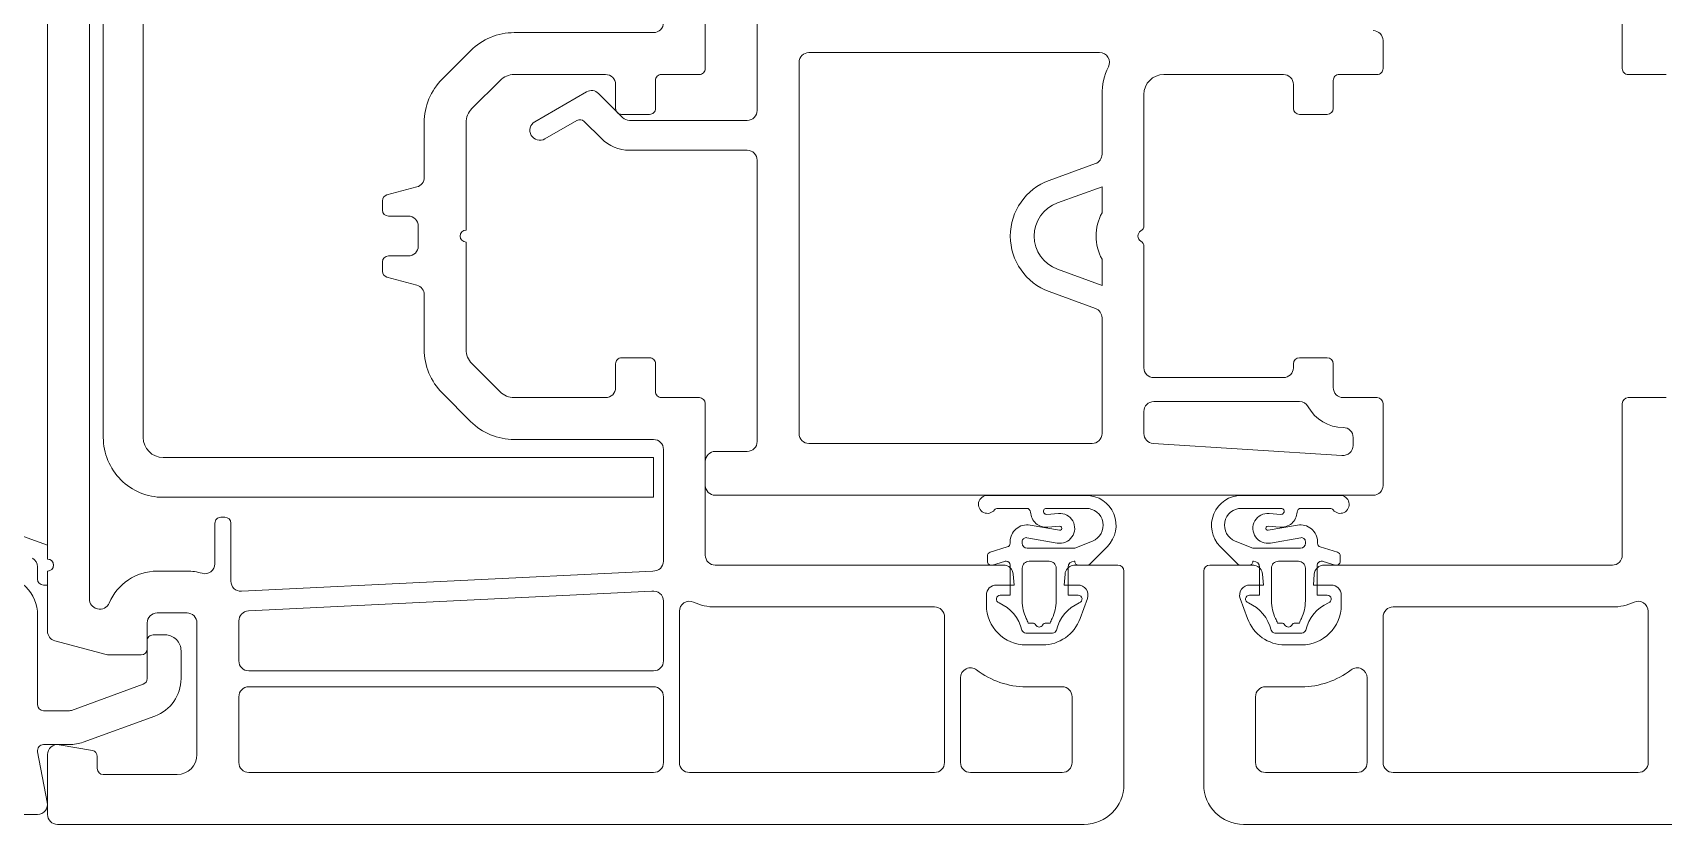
# Model space of a CAD drawing. Header units: metres. Extents: x 19 to 230, y -653 to -519.
# Drawn here: x 25.798 to 25.8798, y -530.017 to -529.9773 of the extents above; entities that cross this region are included whole.
import ezdxf

# ---------------------------------------------------------------- set-up
doc = ezdxf.new("R2010")
doc.units = ezdxf.units.M
doc.header["$LTSCALE"] = 0.0125
doc.layers.add('05Fenster', color=171, linetype='Continuous', lineweight=15)
doc.layers.add('Fenster2', color=161, linetype='Continuous', lineweight=5)

# ---------------------------------------------------------------- blocks, each defined once
blk = doc.blocks.new('Hol18 Schnitt hor Stulp')
at = {"layer": 'Fenster2'}
for p, q in [((-5.619754264823973e-05, -7.92000000022601e-05), (-5.619754264823973e-05, -3.640000000655619e-05)), ((-2.319754271545849e-05, -3.750000000755926e-05), (-2.319754271487562e-05, -5.4600000007822e-05)), ((2.280384288194659e-05, -3.750000000755926e-05), (2.280384288136372e-05, -5.4600000007822e-05)), ((-5.40975426482071e-05, -8.119930291399825e-05), (-5.409754264823485e-05, -3.960000000760404e-05)), ((-2.059684109928517e-05, -4.079999172712859e-05), (-2.059684060395917e-05, -5.669995359097041e-05)), ((-5.339684991675919e-05, -7.310000000000129e-05), (-5.339684991675919e-05, -4.350000399947103e-05)), ((-5.139684991675719e-05, -4.350000399947103e-05), (-5.139684991675719e-05, -7.310000000000129e-05)), ((-2.579754271495038e-05, -5.280000000782228e-05), (-3.278332731820877e-05, -5.280000000779106e-05)), ((-3.497535983273958e-05, -5.370796864518496e-05), (-3.638957510182506e-05, -5.512218391437625e-05)), ((-3.421755252669412e-06, -5.379998772768804e-05), (-1.799684060393991e-05, -5.379998772768804e-05)), ((1.080314784618341e-05, -5.45999708131302e-05), (1.080314784618341e-05, -5.319998772768814e-05)), ((-1.849684060392653e-05, -5.429998772768854e-05), (-1.849684060392653e-05, -7.289999172692234e-05)), ((-3.349043571435062e-05, -5.519289300779003e-05), (-3.49046497143124e-05, -5.660710700784721e-05)), ((-2.819754271424224e-05, -5.490000000778379e-05), (-3.278332871436973e-05, -5.490000000779073e-05)), ((-2.769754271433889e-05, -5.660000000781359e-05), (-2.769754271425562e-05, -5.540000000778429e-05)), ((-2.569754271433689e-05, -5.520000000783058e-05), (-2.569754271436464e-05, -5.660000000781186e-05)), ((-2.349754271488425e-05, -5.490000000782196e-05), (-2.539754271432826e-05, -5.490000000783063e-05)), ((-1.968521533557421e-07, -5.489998772768845e-05), (5.803147846650258e-06, -5.489998772768845e-05)), ((6.303147846664636e-06, -5.539998772768895e-05), (6.303147846664636e-06, -5.659998772768876e-05)), ((8.30314784663888e-06, -5.659998772768876e-05), (8.30314784663888e-06, -5.51999877276884e-05)), ((8.603147846675263e-06, -5.489998772768845e-05), (1.050314784667439e-05, -5.489998772768845e-05)), ((2.310384288137235e-05, -5.490000000782196e-05), (2.500384288084412e-05, -5.490000000783063e-05)), ((-2.915662215660642e-05, -5.577147010597631e-05), (-3.174684610413037e-05, -5.726694406463229e-05)), ((-2.735048721336231e-05, -5.705350698156399e-05), (-2.855306623747444e-05, -5.585092795741715e-05)), ((-3.296852154305308e-06, -5.889989210807953e-05), (-3.296852152501195e-06, -5.590005962883594e-05)), ((-1.196852153356742e-06, -6.248037248541768e-05), (-1.196852153356742e-06, -5.589998772768771e-05)), ((-3.124684066690975e-05, -5.813296632924646e-05), (-2.963649182399775e-05, -5.720325232274996e-05)), ((-2.927436390778859e-05, -5.725093028711298e-05), (-2.841112704157767e-05, -5.811416715334472e-05)), ((-2.599754271434551e-05, -5.690000000781355e-05), (-2.739754271433026e-05, -5.690000000781355e-05)), ((-2.109684060394579e-05, -5.719995359097091e-05), (-2.699693382277046e-05, -5.719995359097091e-05)), ((6.603147846645507e-06, -5.689998772768871e-05), (8.00314784665801e-06, -5.689998772768871e-05)), ((-3.729754271428187e-05, -5.731421395457383e-05), (-3.729754271430963e-05, -6.005364301256075e-05)), ((-3.519754271430475e-05, -5.731421400784718e-05), (-3.519754271433251e-05, -6.270000000782247e-05)), ((-2.69969135486825e-05, -5.869995359097067e-05), (-2.109684060394579e-05, -5.869995359097067e-05)), ((-2.059684060395917e-05, -5.919995359096944e-05), (-2.059684060395917e-05, -7.32999917269217e-05)), ((-5.946300594528164e-06, -6.02143162476889e-05), (-3.625842082410902e-06, -5.936973841808545e-05)), ((-3.766813325997709e-05, -6.053660594397374e-05), (-3.917518838694733e-05, -6.094041992009934e-05)), ((-3.296852154527352e-06, -6.052700920397905e-05), (-5.535876422213537e-06, -6.134194739251635e-05)), ((-3.296852154527352e-06, -6.183809272595521e-05), (-3.296852154527352e-06, -6.052700920397905e-05)), ((-3.939754271434226e-05, -6.123019767895199e-05), (-3.939754271434226e-05, -6.170000000782147e-05)), ((-3.909754271433363e-05, -6.200000000782142e-05), (-3.809754279812672e-05, -6.200000000636773e-05)), ((-3.759754279811234e-05, -6.250000000636649e-05), (-3.759754279811234e-05, -6.350000000636749e-05)), ((-3.519754271433251e-05, -6.330000000782238e-05), (-3.519754271433251e-05, -6.868578600784103e-05)), ((-1.196852153356742e-06, -6.960002186440564e-05), (-1.196852153356742e-06, -6.351960296995841e-05)), ((-3.939754271434226e-05, -6.430000000782164e-05), (-3.939754271434226e-05, -6.476980233669632e-05)), ((-3.809754279812672e-05, -6.400000000636973e-05), (-3.909754271433363e-05, -6.400000000782169e-05)), ((-3.296852153333862e-06, -6.547298466269211e-05), (-3.296852153333862e-06, -6.41618827315494e-05)), ((-3.917518838694733e-05, -6.505958009554724e-05), (-3.766813325997709e-05, -6.546339407167284e-05)), ((-5.535876422213537e-06, -6.465804648286139e-05), (-3.296852153333862e-06, -6.547298466269211e-05)), ((-3.729754271430963e-05, -6.59463570030893e-05), (-3.729754271430963e-05, -6.86857866727033e-05)), ((-3.625842083132547e-06, -6.663025544756049e-05), (-5.946300594528164e-06, -6.57856776276871e-05)), ((-3.296852153333862e-06, -7.289999172692234e-05), (-3.296852153333862e-06, -6.710010175848234e-05)), ((-3.49046497143124e-05, -6.9392893007841e-05), (-3.349043571432286e-05, -7.080710700778196e-05)), ((-2.769754271433889e-05, -7.060000000783107e-05), (-2.769754271433889e-05, -6.940000000783125e-05)), ((-2.739754271433026e-05, -6.91000000078313e-05), (-2.599754271434551e-05, -6.91000000078313e-05)), ((-2.569754271436464e-05, -6.940000000783125e-05), (-2.569754271433689e-05, -7.080000000781253e-05)), ((6.303147846664636e-06, -6.939998772768907e-05), (6.303147846664636e-06, -6.960002186440564e-05)), ((8.00314784665801e-06, -6.909998772768912e-05), (6.603147846645507e-06, -6.909998772768912e-05)), ((8.30314784663888e-06, -7.059998772768888e-05), (8.30314784663888e-06, -6.939998772768907e-05)), ((5.803147846650258e-06, -7.010002186440614e-05), (-6.968521533423644e-07, -7.010002186440614e-05)), ((-3.638957389662245e-05, -7.087781730652845e-05), (-3.497535880778169e-05, -7.229203239529462e-05)), ((-3.278332871431422e-05, -7.110000000778299e-05), (-2.819751971433471e-05, -7.110000000782983e-05)), ((-2.539754271432826e-05, -7.110000000781422e-05), (-2.349754271430138e-05, -7.110000000782289e-05)), ((1.050314784556416e-05, -7.109998772768765e-05), (8.803147846681014e-06, -7.109998772768765e-05)), ((2.500384288084412e-05, -7.110000000781422e-05), (2.310384288081724e-05, -7.110000000782289e-05)), ((-2.319754271432051e-05, -7.140000000781244e-05), (-2.319754271432051e-05, -7.900000000949856e-05)), ((-1.196852153356742e-06, -7.180002186440645e-05), (-1.196852153356742e-06, -7.290002186169028e-05)), ((6.609976625604475e-06, -7.130002186440595e-05), (-6.968521533423644e-07, -7.130002186440595e-05)), ((1.080314784618341e-05, -7.549999172692251e-05), (1.080314784557279e-05, -7.13999877276876e-05)), ((2.280384288080861e-05, -7.140000000781244e-05), (2.280384288080861e-05, -7.900000000949856e-05)), ((-3.278332876760492e-05, -7.320000000778266e-05), (-2.579754271428425e-05, -7.320000000782256e-05)), ((-1.799684060393991e-05, -7.339999172692284e-05), (-3.796852153320485e-06, -7.339999172692284e-05)), ((-7.283163560301009e-07, -7.3399030883603e-05), (8.740344161539682e-06, -7.399606188020387e-05)), ((9.303147845585169e-06, -7.350002186440677e-05), (9.303147845585169e-06, -7.310002186440567e-05)), ((-5.039684991675619e-05, -7.410000000000055e-05), (-2.579684991674269e-05, -7.410000000000055e-05)), ((-2.579684991674269e-05, -7.410000000000055e-05), (-2.579684991674269e-05, -7.610000000000082e-05)), ((-2.529754271429763e-05, -7.370000000782133e-05), (-2.529754271429763e-05, -7.930000000673162e-05)), ((-2.319684767876362e-05, -7.42999917269227e-05), (-2.319684767876362e-05, -7.549999172692251e-05)), ((-2.109684060394579e-05, -7.37999917269222e-05), (-2.2696847678777e-05, -7.37999917269222e-05)), ((-2.2696847678777e-05, -7.599999172692301e-05), (1.030314784616904e-05, -7.599999172692301e-05)), ((-9.04590255010329e-06, -7.600494486164483e-05), (-4.090355065322626e-06, -7.600494486164483e-05)), ((8.65220271661915e-06, -7.600494486164483e-05), (3.69665523181073e-06, -7.600494486164483e-05)), ((-2.579684991674269e-05, -7.610000000000082e-05), (-5.039684991675619e-05, -7.610000000000082e-05)), ((-7.082304229577563e-06, -7.665494486164444e-05), (-8.533555011791538e-06, -7.665494486164444e-05)), ((-6.083555011832109e-06, -7.665494486164444e-05), (-4.090355065322626e-06, -7.665494486164444e-05)), ((5.689855178320213e-06, -7.665494486164444e-05), (3.69665523181073e-06, -7.665494486164444e-05)), ((6.688604396065667e-06, -7.665494486164444e-05), (8.139855178307398e-06, -7.665494486164444e-05)), ((-4.779754247055679e-05, -7.740000000675158e-05), (-4.779754247055679e-05, -7.943352066696122e-05)), ((-4.729754247054241e-05, -7.710000000674296e-05), (-4.749754247054816e-05, -7.710000000675163e-05)), ((-4.699754247053378e-05, -8.030909455836524e-05), (-4.699754247056154e-05, -7.740000000674291e-05)), ((-6.907456872012885e-06, -7.749350000569276e-05), (-5.433345365041253e-06, -7.775342563694568e-05)), ((-5.47512833581898e-06, -7.69072808066637e-05), (-6.071725454082078e-06, -7.695447767264163e-05)), ((-5.423866919096465e-06, -7.755525632098179e-05), (-6.020464037359563e-06, -7.760245318695798e-05)), ((5.030167085584569e-06, -7.755525632098179e-05), (5.626764203847667e-06, -7.760245318695798e-05)), ((6.513757038528745e-06, -7.749350000569276e-05), (5.039645531557113e-06, -7.775342563694568e-05)), ((5.081428502334839e-06, -7.69072808066637e-05), (5.678025620597937e-06, -7.695447767264163e-05)), ((-5.619754264823973e-05, -7.85000000078917e-05), (-5.799493660524346e-05, -7.784580210829298e-05)), ((-5.619754264823973e-05, -7.920000000789101e-05), (-5.619754264823973e-05, -7.85000000078917e-05)), ((-7.905057823054396e-06, -7.839849416879131e-05), (-7.905057823054396e-06, -7.83305865957526e-05)), ((-7.299845517200199e-06, -7.840494486164619e-05), (-7.299845517200199e-06, -7.83226893168714e-05)), ((-7.065115881693673e-06, -7.812572776626919e-05), (-5.546216680557547e-06, -7.83935506764033e-05)), ((-3.771426261567346e-06, -7.829284359761601e-05), (-4.665980547269299e-06, -7.86549448616447e-05)), ((3.37772642805545e-06, -7.829284359761601e-05), (4.272280713785159e-06, -7.86549448616447e-05)), ((6.671416048181777e-06, -7.812572776626919e-05), (5.152516847045652e-06, -7.83935506764033e-05)), ((6.906145683716058e-06, -7.840494486164619e-05), (6.906145683716058e-06, -7.83226893168714e-05)), ((7.511357989570255e-06, -7.839849416879131e-05), (7.511357989570255e-06, -7.83305865957526e-05)), ((-9.046727092426599e-06, -7.930494486164605e-05), (-9.046727092426599e-06, -7.904352192252342e-05)), ((-8.905201433345722e-06, -7.88522609713304e-05), (-8.046583482107517e-06, -7.858975511998434e-05)), ((-8.191250509131942e-06, -7.931368391045183e-05), (-8.788252751440462e-06, -7.949620581283734e-05)), ((-8.097949916741065e-06, -7.930494486164605e-05), (-8.132776168151556e-06, -7.930494486164605e-05)), ((-4.665980547269299e-06, -7.86549448616447e-05), (-7.04984551719301e-06, -7.86549448616447e-05)), ((-6.947949916763507e-06, -7.930494486164605e-05), (-5.947949916762507e-06, -7.930494486164605e-05)), ((-4.665980547269299e-06, -7.930494486164605e-05), (-4.697949916754318e-06, -7.930494486164605e-05)), ((-3.028066403010232e-06, -7.856397403874053e-05), (-3.90753428561319e-06, -7.944614875192435e-05)), ((2.634366569526092e-06, -7.856397403874053e-05), (3.51383445212905e-06, -7.944614875192435e-05)), ((4.272280713785159e-06, -7.86549448616447e-05), (6.656145683708869e-06, -7.86549448616447e-05)), ((4.272280713785159e-06, -7.930494486164605e-05), (4.304250083242422e-06, -7.930494486164605e-05)), ((6.554250083251612e-06, -7.930494486164605e-05), (5.554250083250611e-06, -7.930494486164605e-05)), ((8.511501599861582e-06, -7.88522609713304e-05), (7.652883648595621e-06, -7.858975511998434e-05)), ((7.70425008322917e-06, -7.930494486164605e-05), (7.739076334667416e-06, -7.930494486164605e-05)), ((7.797550675620046e-06, -7.931368391045183e-05), (8.394552917956322e-06, -7.949620581283734e-05)), ((8.653027258914703e-06, -7.930494486164605e-05), (8.653027258914703e-06, -7.904352192252342e-05)), ((-5.669754264822635e-05, -7.958586090432186e-05), (-5.669754264822635e-05, -8.020000000789028e-05)), ((-5.619754264823973e-05, -8.281068958931534e-05), (-5.619754264823973e-05, -7.980000000226001e-05)), ((-5.619754264823973e-05, -8.050000000789197e-05), (-5.619754264823973e-05, -7.980000000789092e-05)), ((-4.919754264870457e-05, -7.980000000789092e-05), (-5.06975426486922e-05, -7.980000000815113e-05)), ((-2.582506101189708e-05, -7.97992421757189e-05), (-4.647313213507198e-05, -8.080849833840692e-05)), ((-2.269754271405633e-05, -7.950000000949732e-05), (-8.78835385276222e-06, -7.950000000326099e-05)), ((-8.78835385276222e-06, -7.950000000326099e-05), (-8.244691249825742e-06, -7.950018852507373e-05)), ((-7.89794994957016e-06, -8.100494486164463e-05), (-7.897949916735314e-06, -7.950494486164486e-05)), ((-7.746593105761868e-06, -7.995661974192006e-05), (-7.698038435588472e-06, -8.050000000301566e-05)), ((-7.297949916745816e-06, -8.100494486164463e-05), (-7.297949916745816e-06, -7.96549448616457e-05)), ((-5.597949916752443e-06, -7.96549448616457e-05), (-5.597949916752443e-06, -8.12979272142144e-05)), ((-5.19803843559985e-06, -8.050000000301566e-05), (-5.150492372957283e-06, -7.995643179125635e-05)), ((-4.997949916762945e-06, -7.9604944861646e-05), (-4.997949916762945e-06, -8.100494486164463e-05)), ((-4.761038041478649e-06, -7.951194620360418e-05), (-4.760187664459847e-06, -7.95117576815451e-05)), ((-4.652394178905617e-06, -7.95000000030164e-05), (-2.637405852740082e-06, -7.950018852507373e-05)), ((-4.049172773940013e-06, -7.950494486164486e-05), (-4.465980547291304e-06, -7.950494486164486e-05)), ((-2.637405852740082e-06, -7.950018852507373e-05), (-2.498046993065772e-06, -7.950018852507373e-05)), ((-2.198046993084901e-06, -7.980018852507369e-05), (-2.197038435514109e-06, -9.05000000000003e-05)), ((1.804347159573005e-06, -7.980018852507369e-05), (1.803338602002214e-06, -9.05000000000003e-05)), ((2.243706019255942e-06, -7.950018852507373e-05), (2.104347159581632e-06, -7.950018852507373e-05)), ((4.258694345393721e-06, -7.95000000030164e-05), (2.243706019255942e-06, -7.950018852507373e-05)), ((3.655472940428117e-06, -7.950494486164486e-05), (4.072280713779408e-06, -7.950494486164486e-05)), ((4.367338207994509e-06, -7.951194620360418e-05), (4.366487830947952e-06, -7.95117576815451e-05)), ((4.604250083251049e-06, -7.9604944861646e-05), (4.604250083251049e-06, -8.100494486164463e-05)), ((4.804338602087954e-06, -8.050000000301566e-05), (4.756792539473143e-06, -7.995643179125635e-05)), ((5.204250083240547e-06, -7.96549448616457e-05), (5.204250083240547e-06, -8.12979272142144e-05)), ((6.90425008323392e-06, -8.100494486164463e-05), (6.90425008323392e-06, -7.96549448616457e-05)), ((7.352893272249972e-06, -7.995661974192006e-05), (7.304338602076577e-06, -8.050000000301566e-05)), ((7.50425011608602e-06, -8.100494486164463e-05), (7.504250083223418e-06, -7.950494486164486e-05)), ((8.394654019250325e-06, -7.950000000326099e-05), (7.850991416313846e-06, -7.950018852507373e-05)), ((2.230384288057219e-05, -7.950000000949732e-05), (8.394654019250325e-06, -7.950000000326099e-05)), ((-5.639754264821772e-05, -8.050000000789023e-05), (-5.619754264823973e-05, -8.050000000789197e-05)), ((-4.612202987247516e-05, -8.180030326615691e-05), (-2.588734196729003e-05, -8.080813000951523e-05)), ((-7.698038435588472e-06, -8.050000000301566e-05), (-8.597893605938323e-06, -8.050019089507476e-05)), ((-4.873205705968608e-06, -8.050019089507303e-05), (-5.19803843559985e-06, -8.050000000301566e-05)), ((-4.508240237927064e-06, -8.050019089507303e-05), (-4.873205705968608e-06, -8.050019089507303e-05)), ((4.114540404442923e-06, -8.050019089507303e-05), (4.479505872456713e-06, -8.050019089507303e-05)), ((4.479505872456713e-06, -8.050019089507303e-05), (4.804338602087954e-06, -8.050000000301566e-05)), ((7.304338602076577e-06, -8.050000000301566e-05), (8.204193772454182e-06, -8.050019089507476e-05)), ((-5.368920836465452e-05, -8.169237924948378e-05), (-5.372695217059631e-05, -8.16822658271845e-05)), ((-2.529754271429763e-05, -8.130000000673016e-05), (-2.529754271429763e-05, -8.430000000783817e-05)), ((-2.26975427131404e-05, -8.160000000949699e-05), (-1.169703843573178e-05, -8.160000000456517e-05)), ((-9.0978936059527e-06, -8.100019089507353e-05), (-9.0978936059527e-06, -8.150019089507403e-05)), ((-8.397949949584538e-06, -8.100494486164463e-05), (-7.89794994957016e-06, -8.100494486164463e-05)), ((-7.297949949580662e-06, -8.12979272142144e-05), (-7.297949916745816e-06, -8.100494486164463e-05)), ((-4.997949916762945e-06, -8.100494486164463e-05), (-4.497949916748567e-06, -8.100494486164463e-05)), ((-4.396921815003063e-06, -8.218408395410833e-05), (-4.028273302453256e-06, -8.117098356238799e-05)), ((4.003221981491167e-06, -8.218408395410833e-05), (3.63457346894136e-06, -8.117098356238799e-05)), ((4.604250083251049e-06, -8.100494486164463e-05), (4.104250083236671e-06, -8.100494486164463e-05)), ((6.904250116068766e-06, -8.12979272142144e-05), (6.90425008323392e-06, -8.100494486164463e-05)), ((8.004250116072642e-06, -8.100494486164463e-05), (7.50425011608602e-06, -8.100494486164463e-05)), ((8.704193772440805e-06, -8.100019089507353e-05), (8.704193772440805e-06, -8.150019089507403e-05)), ((2.230384287960074e-05, -8.160000000949699e-05), (1.130333860224764e-05, -8.160000000456517e-05)), ((-5.669684991674306e-05, -8.20004187665601e-05), (-5.669684991674306e-05, -8.649999999941864e-05)), ((-5.119754264823473e-05, -8.24000000081513e-05), (-5.119754264823473e-05, -8.370000000789204e-05)), ((-4.919754264831599e-05, -8.190000000789059e-05), (-5.069754264830362e-05, -8.19000000081508e-05)), ((-4.869754264824611e-05, -8.90000000078918e-05), (-4.869754264824611e-05, -8.240000000789109e-05)), ((-4.659754264824123e-05, -8.430000000753633e-05), (-4.659754264824123e-05, -8.229970328202385e-05)), ((-2.449754271430238e-05, -8.940000000783217e-05), (-2.449754271430238e-05, -8.181424946539229e-05)), ((-1.119703843549535e-05, -8.210000000456394e-05), (-1.119703843549535e-05, -8.940000000783217e-05)), ((-6.794360111112008e-06, -8.240494491320617e-05), (-6.99794993316849e-06, -8.240494491320617e-05)), ((-5.897949933164615e-06, -8.240494491320617e-05), (-6.101539755221097e-06, -8.240494491320617e-05)), ((5.504250099652719e-06, -8.240494491320617e-05), (5.707839921736957e-06, -8.240494491320617e-05)), ((6.400660277600112e-06, -8.240494491320617e-05), (6.604250099656594e-06, -8.240494491320617e-05)), ((1.080333860198346e-05, -8.210000000456394e-05), (1.080333860198346e-05, -8.940000000783217e-05)), ((2.410384288079048e-05, -8.940000000783217e-05), (2.410384288079048e-05, -8.181424946539229e-05)), ((-5.325441066048042e-05, -8.398296292168837e-05), (-5.582695217062894e-05, -8.329365250250853e-05)), ((-5.119684991675144e-05, -8.518970699999788e-05), (-5.119684991639062e-05, -8.330001441647118e-05)), ((-5.089684991677057e-05, -8.2999999999998e-05), (-5.029684991675332e-05, -8.299999999999974e-05)), ((-5.772949933174898e-06, -8.290494491320667e-05), (-7.122949933158207e-06, -8.290494491320667e-05)), ((5.379250099663002e-06, -8.290494491320667e-05), (6.729250099646311e-06, -8.290494491320667e-05)), ((-5.149754264824336e-05, -8.4000000007892e-05), (-5.31250011897022e-05, -8.4000000007892e-05)), ((-4.949684991675807e-05, -8.38000000000002e-05), (-4.949684991675807e-05, -8.518970699999788e-05)), ((-7.0978936059507e-06, -8.35001908950743e-05), (-6.276360636520151e-06, -8.35001908950743e-05)), ((6.70419377246656e-06, -8.35001908950743e-05), (5.882660803008255e-06, -8.35001908950743e-05)), ((-2.579754271428425e-05, -8.480000000783694e-05), (-4.609754264825461e-05, -8.48000000075351e-05)), ((-5.499424331861791e-05, -8.678190778229136e-05), (-5.139424391673031e-05, -8.5471614999999e-05)), ((-4.609754264825461e-05, -8.560000000753382e-05), (-2.579754271428425e-05, -8.560000000783566e-05)), ((-1.039703843550011e-05, -8.940000000783217e-05), (-1.039703843550011e-05, -8.515050433620559e-05)), ((-7.097893607282968e-06, -8.560019089507397e-05), (-5.297038435519985e-06, -8.560019089507397e-05)), ((6.704193773798828e-06, -8.560019089507397e-05), (4.903338602008089e-06, -8.560019089507397e-05)), ((1.000333860198821e-05, -8.940000000783217e-05), (1.000333860198821e-05, -8.515050433620559e-05)), ((-4.659754264824123e-05, -8.940000000753553e-05), (-4.659754264824123e-05, -8.610000000753432e-05)), ((-2.529754271429763e-05, -8.610000000783616e-05), (-2.529754271429763e-05, -8.940000000783391e-05)), ((-4.797038435533363e-06, -8.610019089507447e-05), (-4.797038435533363e-06, -8.940000000783217e-05)), ((4.403338602021467e-06, -8.610019089507447e-05), (4.403338602021467e-06, -8.940000000783217e-05)), ((-5.639684991690097e-05, -8.679999999941859e-05), (-5.509684937257675e-05, -8.679999999999799e-05)), ((-5.081280991675596e-05, -8.706909199999828e-05), (-5.441280991674846e-05, -8.837938499999844e-05)), ((-5.669154941639887e-05, -8.885614450189483e-05), (-5.621023187904473e-05, -9.138509619073011e-05)), ((-5.509684991675257e-05, -8.84999999999983e-05), (-5.639684991712302e-05, -8.850000000163068e-05)), ((-5.619754264823973e-05, -9.200000000789132e-05), (-5.619754264823973e-05, -8.900000000864987e-05)), ((-5.561071855977873e-05, -8.850759613131948e-05), (-5.394544819484204e-05, -8.880122822715192e-05)), ((-5.369754264825111e-05, -8.909667055303702e-05), (-5.369754264825111e-05, -8.97000000078911e-05)), ((-2.579754271428425e-05, -8.990000000783441e-05), (-4.609754264825461e-05, -8.990000000753777e-05)), ((-1.169703843548198e-05, -8.990000000783267e-05), (-2.399754271431576e-05, -8.990000000783267e-05)), ((-5.297038435519985e-06, -8.990000000783267e-05), (-9.897038435513483e-06, -8.990000000783267e-05)), ((4.903338602008089e-06, -8.990000000783267e-05), (9.503338602001588e-06, -8.990000000783267e-05)), ((1.130333860199784e-05, -8.990000000783267e-05), (2.360384288080386e-05, -8.990000000783267e-05)), ((-5.339754264824248e-05, -9.000000000789106e-05), (-4.969754264821935e-05, -9.000000000789106e-05)), ((-5.669684991674306e-05, -9.20000000000018e-05), (-7.989684991654977e-05, -9.19999999999966e-05)), ((-4.197038435238554e-06, -9.250000000000057e-05), (-5.569754264822535e-05, -9.250000000789182e-05)), ((3.803338601726658e-06, -9.250000000000057e-05), (5.530384281474121e-05, -9.250000000789182e-05))]:
    blk.add_line(p, q, dxfattribs=at)
for centre, radius, start, end in [((-2.579754271495038e-05, -5.230000000782178e-05), 5e-07, 269.9999999997524, 1.120369469873613e-09), ((-3.278332937919903e-05, -5.589999945924788e-05), 3.099999451457737e-06, 89.99996190743802, 134.999995288249), ((1.030314784616904e-05, -5.319998772768814e-05), 5e-07, 0, 90), ((-1.799684060393991e-05, -5.429998772768854e-05), 5e-07, 90, 180), ((-3.421755252669412e-06, -5.429998772768854e-05), 5.000000000000829e-07, 333.6122000387392, 90), ((-2.349754271488425e-05, -5.4600000007822e-05), 2.999999999998409e-07, 269.9999999980019, 0), ((-1.968521533557421e-07, -5.589998772768945e-05), 3.099999999999623e-06, 153.6122000387499, 180.0013289136436), ((1.050314784667439e-05, -5.45999877276885e-05), 2.999999999999546e-07, 269.9999999999137, 0.003230442846673502), ((2.310384288137235e-05, -5.4600000007822e-05), 2.999999999999546e-07, 180.0000000000433, 270.0000000019981), ((-3.419754159653121e-05, -5.731421403321578e-05), 3.100001117769702e-06, 135.0000442577573, 179.9999985465124), ((-3.278332937919903e-05, -5.589999945924788e-05), 9.99999451457591e-07, 89.9999619074364, 134.9999952882506), ((-2.81975423407077e-05, -5.539999963424802e-05), 4.999996264628211e-07, 359.9999571957835, 90.0000428042823), ((-2.539754293845453e-05, -5.519999978370951e-05), 2.999997758778064e-07, 89.99995719573073, 180.0000428042252), ((-1.968521533557421e-07, -5.589998772768771e-05), 1e-06, 90, 180), ((5.803147846650258e-06, -5.539998772768895e-05), 5e-07, 0, 90), ((8.603147846675263e-06, -5.51999877276884e-05), 3.000000000000682e-07, 90.00000000002116, 180.0000000000433), ((-2.890661962809404e-05, -5.620448134801247e-05), 4.999999999999237e-07, 45.00000000001822, 120.0003345730812), ((-3.419754159653121e-05, -5.731421403321404e-05), 1.000001117770119e-06, 135.0000442577738, 179.9999985465307), ((-2.948649594217145e-05, -5.746306232146808e-05), 3.000000000000187e-07, 45.0000000000155, 119.9990918179123), ((-2.739754293845653e-05, -5.66000002319364e-05), 2.999997758773517e-07, 179.9999571957313, 270.0000428043344), ((-2.699693382277046e-05, -5.669995359097041e-05), 5e-07, 225.0000000000089, 270.000000000013), ((-2.599754249024699e-05, -5.66000002319364e-05), 2.999997758774653e-07, 269.9999571956884, 4.280426870770668e-05), ((-2.109684060394579e-05, -5.669995359097041e-05), 5e-07, 270, 0), ((6.603147846645507e-06, -5.659998772768876e-05), 3.000000000000682e-07, 180, 269.9999999999788), ((8.00314784665801e-06, -5.659998772768876e-05), 3.000000000001819e-07, 270.0000000000211, 0), ((-3.149684060393954e-05, -5.769995359096967e-05), 5.000000000273476e-07, 120.0007277808209, 299.9999916666716), ((-2.699691347918254e-05, -5.669995359097041e-05), 2.000000000000016e-06, 224.9999999999997, 269.9999980096864), ((-2.109684060394579e-05, -5.919995359096944e-05), 5e-07, 0, 90), ((-3.796852154319685e-06, -5.889989210777942e-05), 5.000000000000268e-07, 290.0000000293234, 359.9999999655812), ((-3.779754271435176e-05, -6.005364301255554e-05), 4.999999999998863e-07, 284.9999919091978, 359.9999999993747), ((-4.932395740286921e-06, -6.2999996937688e-05), 2.964459471816978e-06, 110.0000000161251, 249.9999999838732), ((-3.909754271433363e-05, -6.123019767895199e-05), 3.000000000001034e-07, 104.9999919092501, 180), ((-4.932395740286921e-06, -6.2999996937688e-05), 1.764459471816983e-06, 110.0000000161235, 249.9999999838765), ((-3.909754271433363e-05, -6.170000000782147e-05), 3.000000000000682e-07, 180, 270), ((-3.809754279812672e-05, -6.250000000636649e-05), 5e-07, 0, 89.99999999989578), ((-1.196852153356742e-06, -6.299998772768892e-05), 2.399999999999774e-06, 151.0449756862441, 208.95502437186), ((-3.519754271433251e-05, -6.300000000782242e-05), 2.999999999999546e-07, 90, 270), ((-1.196852153356742e-06, -6.299998772768892e-05), 2.999999999998951e-07, 119.9999999999849, 239.9999999999927), ((-1.496852153337613e-06, -6.248037248541768e-05), 3.000000000003458e-07, 299.9999999999814, 359.9999999999566), ((-3.809754279812672e-05, -6.350000000636749e-05), 5e-07, 270, 0), ((-1.496852153337613e-06, -6.351960296995841e-05), 2.999999999999546e-07, 4.340821029261408e-11, 60.00000000003388), ((-3.909754271433363e-05, -6.430000000782164e-05), 2.999999999999546e-07, 90, 180), ((-3.909754271433363e-05, -6.476980233669632e-05), 3.000000000000682e-07, 179.9999999999566, 255.0000080907397), ((-3.779754271435176e-05, -6.594635700309104e-05), 4.999999999999716e-07, 2.08440831604393e-10, 75.00000809080221), ((-3.796852153320485e-06, -6.710010175848234e-05), 5e-07, 2.605510395054913e-11, 70.00000017709569), ((-3.419754326286495e-05, -6.868578667268074e-05), 3.099999451458416e-06, 180.0000000004243, 225.000000001238), ((-3.419754326286495e-05, -6.868578667268074e-05), 9.999994514583869e-07, 179.9999619074692, 224.9999952883051), ((-2.739754293845653e-05, -6.939999978370845e-05), 2.999997758773517e-07, 89.9999571956656, 180.000042804312), ((-2.599754249024699e-05, -6.939999978370845e-05), 2.999997758773517e-07, 359.9999571956879, 90.00004280431163), ((6.603147846645507e-06, -6.939998772768907e-05), 3.000000000001819e-07, 90.00000000002116, 180), ((8.00314784665801e-06, -6.939998772768907e-05), 3.000000000001819e-07, 0, 89.99999999997883), ((-6.968521533423644e-07, -6.960002186440564e-05), 5e-07, 180, 270), ((5.803147846650258e-06, -6.960002186440564e-05), 5e-07, 270, 0), ((-3.278332868894562e-05, -7.009999889001292e-05), 1.000001117770602e-06, 225.0000442577826, 269.9999985464851), ((-2.819754273711284e-05, -7.059999998557283e-05), 5.000000227887947e-07, 270.0026382171563, 359.9999974493357), ((-2.539754293845453e-05, -7.080000023193707e-05), 2.99999775877579e-07, 179.9999571957313, 270.0000428042692), ((-2.349754271430138e-05, -7.140000000782284e-05), 2.999999999999546e-07, 1.997541006583799e-09, 90), ((8.803147846681014e-06, -7.059998772768888e-05), 5e-07, 180, 270), ((1.050314784556416e-05, -7.13999877276876e-05), 3.000000000000682e-07, 4.340821029261408e-11, 90), ((2.310384288081724e-05, -7.140000000782284e-05), 2.999999999999546e-07, 90.00000000002116, 179.9999999980459), ((-6.968521533423644e-07, -7.180002186440645e-05), 5e-07, 90, 180), ((6.609976625604475e-06, -7.180002186440645e-05), 4.99999999999993e-07, 28.6854020141209, 90), ((8.803147845570791e-06, -7.060002186440664e-05), 2e-06, 208.6854020141208, 270), ((-3.278332868894562e-05, -7.009999889001292e-05), 3.100001117770345e-06, 225.0000442577713, 269.99999854649), ((8.803147845570791e-06, -7.310002186440567e-05), 5e-07, 0, 90), ((-5.039684991675619e-05, -7.310000000000129e-05), 3e-06, 180, 270.0000000000016), ((-5.039684991675619e-05, -7.310000000000129e-05), 1e-06, 180, 270), ((-2.579754271428425e-05, -7.370000000782133e-05), 4.999999999997727e-07, 359.9999999999479, 89.99999999968735), ((-2.109684060394579e-05, -7.32999917269217e-05), 5e-07, 270, 0), ((-1.799684060393991e-05, -7.289999172692234e-05), 5e-07, 180, 270), ((-3.796852153320485e-06, -7.289999172692234e-05), 5e-07, 270, 0), ((-6.968521533423644e-07, -7.290002186169028e-05), 5e-07, 180, 266.3920840688119), ((8.803147845570791e-06, -7.350002186440677e-05), 5.000000000001312e-07, 262.7841681376491, 0), ((-2.2696847678777e-05, -7.42999917269227e-05), 5e-07, 90, 180), ((-2.2696847678777e-05, -7.549999172692251e-05), 5e-07, 180, 270), ((-9.04590255010329e-06, -7.645494486164563e-05), 4.499999999998522e-07, 90.00000000001464, 322.0201275551596), ((-4.090355065322626e-06, -7.75049448616446e-05), 1.5e-06, 315.0880370660985, 90), ((3.69665523181073e-06, -7.75049448616446e-05), 1.5e-06, 90, 224.9119629339015), ((8.65220271661915e-06, -7.645494486164563e-05), 4.499999999999419e-07, 217.9798724448307, 90), ((1.030314784616904e-05, -7.549999172692251e-05), 5e-07, 270, 0), ((-8.533555011791538e-06, -7.685494486164499e-05), 1.999999999998181e-07, 90.00000000003257, 142.020127555197), ((-7.082304229577563e-06, -7.685494486164499e-05), 1.999999999999045e-07, 2.865983982597612, 90.00000000003257), ((-6.083555011832109e-06, -7.680494486164528e-05), 8.000000000000669e-07, 182.8659839825963, 274.5232552110204), ((-6.083555011832109e-06, -7.680494486164528e-05), 1.49999999999987e-07, 90, 274.523255211035), ((-4.090355065322626e-06, -7.75049448616446e-05), 8.499999999999091e-07, 292.0373147987443, 90.00000000000813), ((3.69665523181073e-06, -7.75049448616446e-05), 8.499999999999091e-07, 89.99999999999186, 247.9626852012557), ((5.689855178320213e-06, -7.680494486164528e-05), 8.000000000000669e-07, 265.4767447889796, 357.1340160174036), ((5.689855178320213e-06, -7.680494486164528e-05), 1.49999999999978e-07, 265.476744789009, 89.99999999995603), ((6.688604396065667e-06, -7.685494486164499e-05), 1.999999999999045e-07, 89.99999999996743, 177.1340160174024), ((8.139855178307398e-06, -7.685494486164499e-05), 1.999999999998181e-07, 37.97987244482255, 90), ((-4.749754269467443e-05, -7.739999978262878e-05), 2.99999775877579e-07, 89.9999571957747, 180.000042804312), ((-4.729754275856202e-05, -7.740000029475211e-05), 3.000002880095526e-07, 5.500565878047908e-05, 89.99994499425421), ((-7.055057823057709e-06, -7.83305865957526e-05), 8.500000000000228e-07, 80.00000000000148, 179.9999999999847), ((-5.415980547290866e-06, -7.765494486164544e-05), 7.500000000000936e-07, 259.9999999999964, 94.5232552110253), ((-5.415980547290866e-06, -7.765494486164544e-05), 9.999999999991106e-08, 260.0000000000262, 94.52325521100894), ((5.02228071377897e-06, -7.765494486164544e-05), 7.500000000000936e-07, 85.47674478897473, 280.0000000000035), ((5.02228071377897e-06, -7.765494486164544e-05), 9.999999999991106e-08, 85.47674478899106, 279.9999999999737), ((6.661357989545813e-06, -7.83305865957526e-05), 8.500000000000228e-07, 1.53175513459283e-11, 99.99999999999851), ((-8.105057823060147e-06, -7.839849416879131e-05), 2.000000000001824e-07, 286.9999999999661, 359.9999999999349), ((-7.099845517222203e-06, -7.83226893168714e-05), 2.000000000000455e-07, 80.00000000003621, 180), ((-7.04984551719301e-06, -7.840494486164619e-05), 2.5e-07, 180, 270), ((6.656145683708869e-06, -7.840494486164619e-05), 2.5e-07, 270, 0), ((6.706145683710307e-06, -7.83226893168714e-05), 2.000000000000455e-07, 0, 99.9999999999638), ((7.711357989548251e-06, -7.839849416879131e-05), 2.000000000002156e-07, 180.000000000065, 253.0000000000032), ((-5.719754264821297e-05, -7.958586090432186e-05), 4.99999999999798e-07, 0, 59.51508915360542), ((-5.619754264823973e-05, -7.950000000226005e-05), 3.000000000001819e-07, 269.999999999956, 90.00000000006513), ((-5.619754264823973e-05, -7.950000000789097e-05), 2.999999999999546e-07, 270, 90), ((-2.579754271431201e-05, -7.930000000673162e-05), 5e-07, 266.8450412637883, 359.999999999974), ((-2.269754271427837e-05, -7.900000000949856e-05), 5e-07, 180, 270.0000000256903), ((-8.846727092420847e-06, -7.904352192252342e-05), 2.000000000000455e-07, 107.0000000000155, 180), ((-8.846727092420847e-06, -7.930494486164431e-05), 2.000000000002156e-07, 180.000000000065, 286.9999999999968), ((-8.132776168151556e-06, -7.950494486164486e-05), 2.000000000002728e-07, 90.00000000006513, 107.0000000000582), ((-8.097949916741065e-06, -7.950494486164486e-05), 1.999999999999318e-07, 0, 90), ((-6.947949916763507e-06, -7.96549448616457e-05), 3.500000000001365e-07, 90.00000000001789, 180.0000000000371), ((-5.947949916762507e-06, -7.96549448616457e-05), 3.49999999999909e-07, 359.9999999999628, 89.9999999999821), ((-4.697949916754318e-06, -7.9604944861646e-05), 3.000000000001819e-07, 90.00000000002116, 180), ((-4.465980547291304e-06, -7.930494486164605e-05), 1.999999999998181e-07, 179.9999999999349, 270), ((4.072280713779408e-06, -7.930494486164605e-05), 1.999999999998181e-07, 270, 6.513775987637282e-11), ((4.304250083242422e-06, -7.9604944861646e-05), 2.999999999999546e-07, 0, 90), ((5.554250083250611e-06, -7.96549448616457e-05), 3.49999999999909e-07, 90, 180.0000000000371), ((6.554250083251612e-06, -7.96549448616457e-05), 3.500000000000227e-07, 359.9999999999628, 90), ((7.70425008322917e-06, -7.950494486164486e-05), 2.000000000000455e-07, 90.00000000003257, 180), ((7.739076334667416e-06, -7.950494486164486e-05), 2.000000000002728e-07, 72.99999999997253, 89.99999999996743), ((8.453027258908952e-06, -7.930494486164431e-05), 2.000000000002156e-07, 253.0000000000032, 359.9999999999349), ((8.453027258908952e-06, -7.904352192252342e-05), 1.999999999999318e-07, 0, 73.00000000001516), ((2.230384288079423e-05, -7.900000000949856e-05), 5e-07, 269.9999999743097, 0), ((-5.869684987300228e-05, -8.20000003798043e-05), 2e-06, 359.9880141022805, 89.99999999999675), ((-5.069754264822035e-05, -8.24000000081513e-05), 2.599999999999909e-06, 90.0000000099628, 157.414650298796), ((-4.919754264823273e-05, -8.240000000789109e-05), 2.600000000000158e-06, 73.12272712965436, 90.00000000994817), ((-4.829754247057116e-05, -7.943352066695775e-05), 5e-07, 253.1227271296578, 359.999999999531), ((-8.244691249825742e-06, -8.000018852507423e-05), 5e-07, 4.998954589462413, 90), ((-4.652394178905617e-06, -8.00000000030169e-05), 5.000000000001252e-07, 102.5497778141912, 175.0011111375131), ((-4.652394178905617e-06, -8.000000000301516e-05), 4.999999999995476e-07, 90.00000000007815, 102.4499658767238), ((-4.049172773940013e-06, -7.930494486164605e-05), 2.000000000001004e-07, 270.0000000000326, 315.0880370661103), ((-2.498046993065772e-06, -7.980018852507369e-05), 3.000000000001819e-07, 4.340821029261408e-11, 90.00000000002116), ((2.104347159581632e-06, -7.980018852507369e-05), 3.000000000001819e-07, 90, 179.9999999999566), ((3.655472940428117e-06, -7.930494486164605e-05), 2.000000000000199e-07, 224.9119629339114, 270), ((4.258694345393721e-06, -8.00000000030169e-05), 5.000000000002136e-07, 77.55003412329292, 89.99999999993486), ((4.258694345393721e-06, -8.00000000030169e-05), 5.000000000001252e-07, 4.998888862486927, 77.45022218579707), ((7.850991416313846e-06, -8.000018852507423e-05), 5e-07, 90, 175.0010454105376), ((-5.639754264821772e-05, -8.020000000789028e-05), 2.999999999999546e-07, 180.0000000000433, 270), ((-4.649754247054716e-05, -8.03090945583635e-05), 4.999999999999393e-07, 180.0000000002344, 272.7983307653619), ((-2.579754271428425e-05, -8.130000000673016e-05), 4.99999999999953e-07, 0, 100.3463747953083), ((-8.597893605633011e-06, -8.100019089539272e-05), 5.000000003185505e-07, 90.00000003649018, 179.9999999634968), ((-4.498040253958502e-06, -8.10000023750302e-05), 4.999155480366005e-07, 340.0000000037696, 91.16911064474132), ((4.104340420446606e-06, -8.10000023750302e-05), 4.999155480366005e-07, 88.83088935524563, 199.9999999962304), ((8.204193772148871e-06, -8.100019089539272e-05), 5.000000003185505e-07, 3.650320063471933e-08, 89.99999996350984), ((-5.359754264819272e-05, -8.119930291399305e-05), 4.999999999999542e-07, 180.0000000003647, 255.0000000198569), ((-5.355979884227868e-05, -8.120941633629579e-05), 5.000000000001439e-07, 255.000000019877, 337.4146502987642), ((-4.609754264825461e-05, -8.229970328202385e-05), 5e-07, 92.80715212260466, 180), ((-2.399754271431576e-05, -8.181424946539229e-05), 4.999999999998863e-07, 65.20613753693169, 180), ((-2.269754271427837e-05, -7.900000000949856e-05), 2.600000000000129e-06, 245.2061375369549, 270.0000000256887), ((-1.169703843548198e-05, -8.210000000456394e-05), 5e-07, 0, 90.00000002569034), ((-7.097893604673944e-06, -8.150019089380074e-05), 2.000000001273975e-06, 180.0000000364836, 269.9999999635033), ((-8.397949949584538e-06, -8.120494486164517e-05), 2.000000000001005e-07, 90.00000000003257, 253.4236974341282), ((-9.25966568601777e-06, -8.322762358891136e-05), 1.999999999999981e-06, 13.45421405052879, 66.27616417593009), ((-5.297949949578662e-06, -8.12979272142144e-05), 2.000000000000769e-06, 179.9999999999674, 205.9700660459005), ((-7.597949916726687e-06, -8.12979272142144e-05), 2e-06, 334.0299339540671, 0), ((-3.636234180315334e-06, -8.32276235889131e-05), 1.999999999999892e-06, 113.7238358240556, 166.545785949457), ((-4.497949916748567e-06, -8.120494486164517e-05), 2.000000000000455e-07, 286.5763025659653, 90.00000000006513), ((4.104250083236671e-06, -8.120494486164517e-05), 2.000000000000455e-07, 89.99999999993486, 253.4236974340347), ((3.242534346831194e-06, -8.32276235889131e-05), 1.999999999999892e-06, 13.45421405054301, 66.27616417594443), ((7.204250083242547e-06, -8.12979272142144e-05), 1.999999999999886e-06, 180, 205.9700660459339), ((4.904250116094522e-06, -8.12979272142144e-05), 2.000000000000769e-06, 334.0299339540994, 3.256887993818641e-11), ((6.704193771189804e-06, -8.150019089380074e-05), 2.000000001273861e-06, 270.0000000364934, 359.9999999635098), ((8.865965852505875e-06, -8.322762358891136e-05), 2.000000000000091e-06, 113.7238358240734, 166.5457859494719), ((8.004250116072642e-06, -8.120494486164517e-05), 2.000000000001005e-07, 286.5763025658719, 89.99999999996743), ((1.130333860199784e-05, -8.210000000456394e-05), 5e-07, 89.99999997430967, 180), ((2.230384288079423e-05, -7.900000000949856e-05), 2.599999999999922e-06, 269.9999999743129, 294.7938624630469), ((2.360384288080386e-05, -8.181424946539229e-05), 5e-07, 0, 114.7938624630451), ((-5.069754264822035e-05, -8.24000000081513e-05), 5e-07, 90.00000000996606, 180), ((-4.919754264823273e-05, -8.240000000789109e-05), 5e-07, 0, 90.00000000996606), ((-9.25966568601777e-06, -8.32276235889131e-05), 2.406690331160166e-06, 19.98839973965886, 25.97006604588817), ((-6.794360094680707e-06, -8.260494494164057e-05), 2.000000284345246e-07, 30.00000470304965, 90.0000047030114), ((-6.44794993318043e-06, -8.240494494164002e-05), 1.999999715658305e-07, 209.9999952970042, 270), ((-6.447949916749129e-06, -8.240494491320617e-05), 2.000000000001043e-07, 269.9999952969886, 329.999999999972), ((-6.276360636520151e-06, -8.150019089507403e-05), 1.999999999999773e-06, 270.000000000026, 340.0044883830355), ((-6.101539755221097e-06, -8.260494491320672e-05), 2.000000000000455e-07, 90, 149.9999999999557), ((-3.636234180315334e-06, -8.322762358890963e-05), 2.406690331156942e-06, 154.0299339541646, 160.0116002603938), ((5.882660803008255e-06, -8.150019089507403e-05), 1.999999999999773e-06, 199.9955116169644, 269.9999999999739), ((3.242534346803438e-06, -8.322762358890963e-05), 2.40669033115684e-06, 19.98839973960697, 25.97006604583641), ((5.707839921736957e-06, -8.260494491320672e-05), 2.000000000000455e-07, 30.00000000004426, 90), ((6.054250083264989e-06, -8.240494491320617e-05), 2.000000000002028e-07, 210.0000000000116, 270.0000047029788), ((6.054250099668534e-06, -8.240494494164002e-05), 1.999999715658305e-07, 270.0000000000326, 330.000004703012), ((6.400660261168811e-06, -8.260494494164057e-05), 2.000000284344262e-07, 89.99999529695603, 149.9999952969341), ((8.865965852505875e-06, -8.32276235889131e-05), 2.406690331160166e-06, 154.0299339541118, 160.0116002603411), ((-5.569754264822535e-05, -8.281068958931881e-05), 4.99999999999866e-07, 179.9999999995831, 255.0000000198956), ((-5.089685014086909e-05, -8.329999977587516e-05), 2.999997758775366e-07, 89.99995719570957, 180.0027961499509), ((-5.029684931909251e-05, -8.379999940233938e-05), 7.999994023402865e-07, 359.999957195715, 90.00004280430998), ((-7.122949933158207e-06, -8.270494491320612e-05), 2.000000000000455e-07, 196.6611411259394, 270.0000000000651), ((-5.772949933174898e-06, -8.270494491320612e-05), 2.000000000000243e-07, 269.9999999999674, 343.3388588741324), ((5.379250099663002e-06, -8.270494491320612e-05), 2.000000000000243e-07, 196.6611411258675, 270.0000000000326), ((6.729250099646311e-06, -8.270494491320612e-05), 2.000000000000455e-07, 269.9999999999349, 343.3388588740605), ((-5.312500114035279e-05, -8.35000000078915e-05), 5.000000000000025e-07, 255.0000002890343, 269.9999943452999), ((-5.149754264824336e-05, -8.370000000789204e-05), 2.999999999999546e-07, 270, 0), ((-4.609754264825461e-05, -8.430000000753633e-05), 5e-07, 180, 270), ((-2.579754271428425e-05, -8.430000000783817e-05), 5e-07, 270, 0), ((-9.897038435513483e-06, -8.515050433620559e-05), 5e-07, 52.51817429676245, 180), ((-7.097893604673944e-06, -8.150019089380074e-05), 4.100000001273696e-06, 232.5181742967484, 269.9999999635033), ((6.704193771189804e-06, -8.150019089380074e-05), 4.100000001273696e-06, 270.0000000364967, 307.4818257032516), ((9.503338602001588e-06, -8.515050433620559e-05), 5e-07, 0, 127.4818257032376), ((-5.149685015026773e-05, -8.518970703461255e-05), 3.000002335026421e-07, 290.0000224872708, 6.610826110076728e-06), ((-5.14968501598434e-05, -8.518970648387428e-05), 2.000000243098678e-06, 289.9999961374157, 359.9999852141472), ((-4.609754264825461e-05, -8.610000000753432e-05), 5e-07, 90, 180), ((-2.579754271428425e-05, -8.610000000783616e-05), 5e-07, 0, 90), ((-5.297038435519985e-06, -8.610019089507447e-05), 5e-07, 0, 90), ((4.903338602008089e-06, -8.610019089507447e-05), 5e-07, 90, 180), ((-5.639684991673444e-05, -8.649999999941864e-05), 3.000000000000682e-07, 180, 269.9999999744009), ((-5.509684937243797e-05, -8.649999999999804e-05), 3.000000000001819e-07, 269.9999999743569, 290.0000022013593), ((-5.639684991673444e-05, -8.880000000163063e-05), 2.999999999999546e-07, 90.00000007191211, 190.78641080772), ((-5.569754264822535e-05, -8.90000000078918e-05), 5e-07, 80.00000004340258, 180.0000000867894), ((-5.509684990906427e-05, -8.65000054334833e-05), 1.999994566515641e-06, 269.9999997791537, 290.0000476810156), ((-5.399754264823198e-05, -8.909667055303702e-05), 2.999999999998904e-07, 0, 79.99999998084986), ((-4.969754264821935e-05, -8.90000000078918e-05), 1e-06, 270, 0), ((-5.339754264824248e-05, -8.97000000078911e-05), 2.999999999999546e-07, 180, 270), ((-4.609754264825461e-05, -8.940000000753553e-05), 5e-07, 180, 270.000000000013), ((-2.579754271428425e-05, -8.940000000783391e-05), 5e-07, 270.000000000013, 0), ((-2.399754271431576e-05, -8.940000000783217e-05), 5e-07, 180, 270), ((-1.169703843548198e-05, -8.940000000783217e-05), 5e-07, 270, 0), ((-9.897038435513483e-06, -8.940000000783217e-05), 5e-07, 180, 270), ((-5.297038435519985e-06, -8.940000000783217e-05), 5e-07, 270, 0), ((4.903338602008089e-06, -8.940000000783217e-05), 5e-07, 180, 270), ((9.503338602001588e-06, -8.940000000783217e-05), 5e-07, 270.000000000013, 0), ((1.130333860199784e-05, -8.940000000783217e-05), 5e-07, 180, 270), ((2.360384288080386e-05, -8.940000000783217e-05), 5e-07, 270, 0), ((-4.197038435488354e-06, -9.05000000000003e-05), 2e-06, 270.00000000781, 0), ((3.803338602004214e-06, -9.05000000000003e-05), 2e-06, 180, 269.99999999219), ((-5.669684991674306e-05, -9.15000000000013e-05), 5.000000000000043e-07, 269.999999999987, 13.28574571508297), ((-5.569754264822535e-05, -9.200000000789132e-05), 5e-07, 180, 270)]:
    blk.add_arc(centre, radius, start, end, dxfattribs=at)

msp = doc.modelspace()

# ---------------------------------------------------------------- block references
at = {"layer": '05Fenster', "xscale": 1000, "yscale": 1000, "zscale": 1000}
msp.add_blockref('Hol18 Schnitt hor Stulp', (25.85496849606196, -529.924480516061), dxfattribs=at)

doc.saveas('drawing.dxf')
